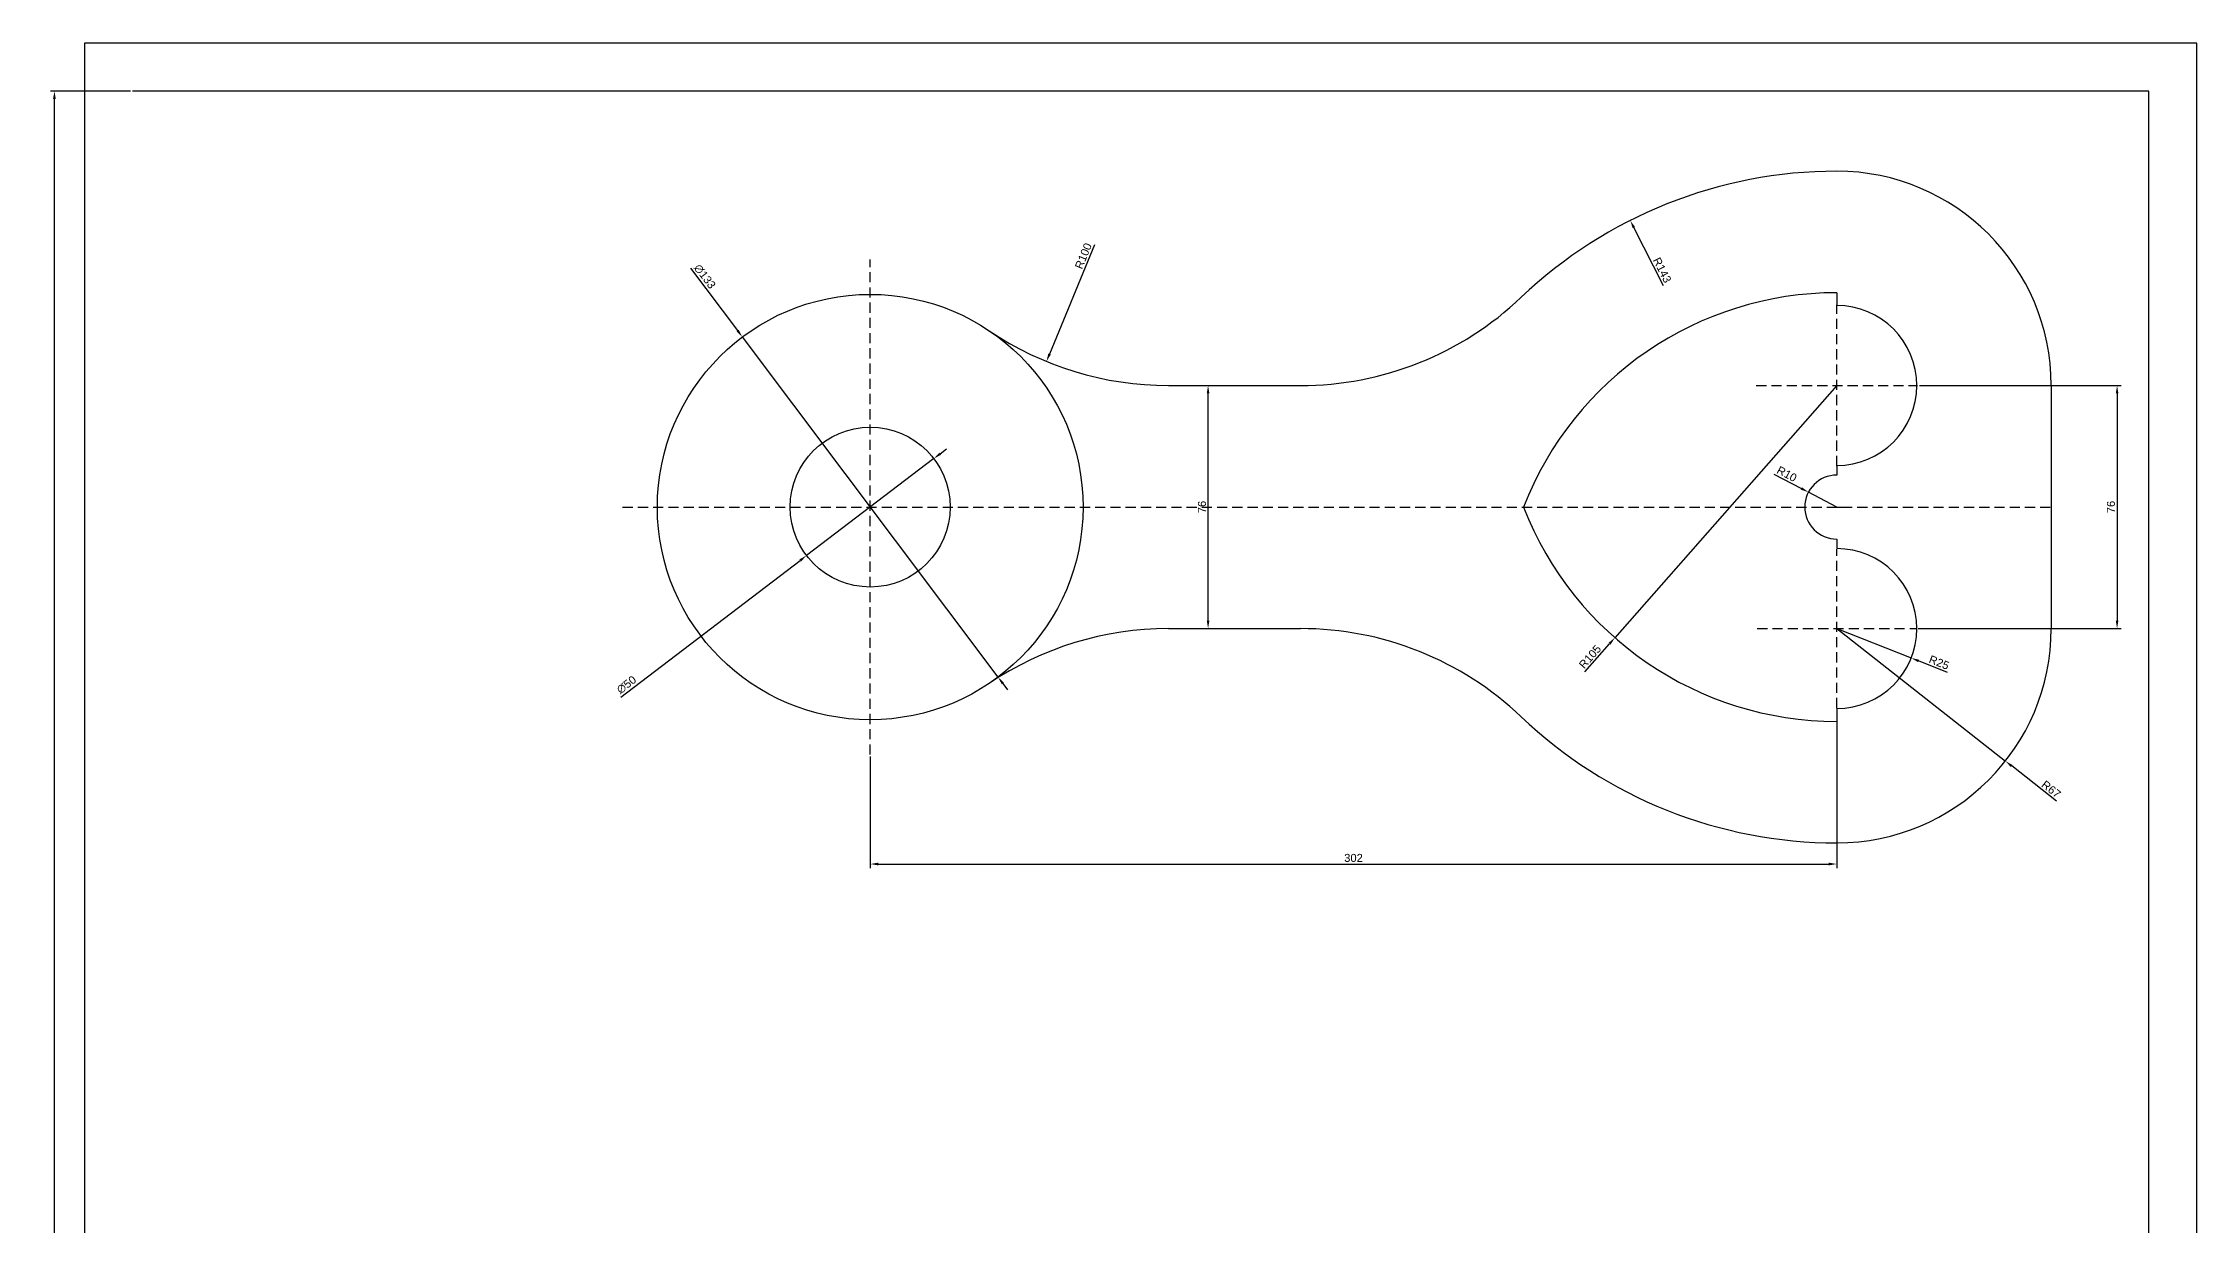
# Model space of a CAD drawing. Header units: millimetres. Extents: x 44 to 730, y 48 to 987.
# Drawn here: x 44 to 717, y 617 to 987 of the extents above; entities that cross this region are included whole.
import ezdxf

# ---------------------------------------------------------------- set-up
doc = ezdxf.new("R2010")
doc.units = ezdxf.units.MM
doc.linetypes.add('HIDDEN2', pattern=[4.7625, 3.175, -1.5875])
doc.styles.get("Standard").update_dxf_attribs({"font": 'arial.ttf'})
doc.dimstyles.new('ISO-25', dxfattribs={"dimtxt": 2.5, "dimasz": 2.5, "dimexe": 1.25, "dimexo": 0.625, "dimtad": 1, "dimtxsty": 'Standard', "dimcen": 2.5, "dimadec": 0, "dimazin": 0, "dimtfac": 1, "dimtmove": 0, "dimatfit": 3, "dimfxl": 1, "dimarcsym": 0})

# ---------------------------------------------------------------- blocks, each defined once
blk = doc.blocks.new('*D1')
at = {"color": 0, "lineweight": -2, "transparency": 16777216}
for p, q in [((71.47, 972.08), (46.42, 972.08)), ((47.67, 83.58), (47.67, 969.58)), ((71.47, 81.08), (46.42, 81.08))]:
    blk.add_line(p, q, dxfattribs=at)
at = {"color": 0, "transparency": 16777216}
for points in [[(47.25, 969.58), (48.09, 969.58), (47.67, 972.08)], [(47.25, 83.58), (48.09, 83.58), (47.67, 81.08)]]:
    blk.add_solid(points, dxfattribs=at)
at = {"layer": 'Defpoints', "color": 0, "transparency": 16777216}
for p in [(47.67, 972.08), (72.09, 972.08), (72.09, 81.08)]:
    blk.add_point(p, dxfattribs=at)
at = {"color": 0, "transparency": 16777216, "insert": (45.77, 526.58), "char_height": 2.5, "attachment_point": 5, "rotation": 90}
blk.add_mtext('891', dxfattribs=at)
blk = doc.blocks.new('*D14')
at = {"color": 0, "lineweight": -2, "transparency": 16777216}
for p, q in [((604.57, 804.02), (657.24, 762.61)), ((673.22, 750.05), (659.21, 761.07))]:
    blk.add_line(p, q, dxfattribs=at)
at = {"color": 0, "transparency": 16777216}
blk.add_solid([(659.46, 761.39), (658.95, 760.74), (657.24, 762.61)], dxfattribs=at)
at = {"layer": 'Defpoints', "color": 0, "transparency": 16777216}
for p in [(604.57, 804.02), (657.24, 762.61)]:
    blk.add_point(p, dxfattribs=at)
at = {"color": 0, "transparency": 16777216, "insert": (671.55, 753.78), "char_height": 2.5, "attachment_point": 5, "rotation": 321.83062}
blk.add_mtext('R67', dxfattribs=at)
blk = doc.blocks.new('*D15')
at = {"color": 0, "lineweight": -2, "transparency": 16777216}
for p, q in [((604.57, 804.02), (627.82, 794.83)), ((639.2, 790.33), (630.14, 793.91))]:
    blk.add_line(p, q, dxfattribs=at)
at = {"color": 0, "transparency": 16777216}
blk.add_solid([(630.29, 794.29), (629.99, 793.52), (627.82, 794.83)], dxfattribs=at)
at = {"layer": 'Defpoints', "color": 0, "transparency": 16777216}
for p in [(604.57, 804.02), (627.82, 794.83)]:
    blk.add_point(p, dxfattribs=at)
at = {"color": 0, "transparency": 16777216, "insert": (636.53, 793.42), "char_height": 2.5, "attachment_point": 5, "rotation": 338.43303}
blk.add_mtext('R25', dxfattribs=at)
blk = doc.blocks.new('*D16')
at = {"color": 0, "lineweight": -2, "transparency": 16777216}
for p, q in [((584.9, 852.34), (593.5, 847.82)), ((604.57, 842.02), (595.71, 846.66))]:
    blk.add_line(p, q, dxfattribs=at)
at = {"color": 0, "transparency": 16777216}
blk.add_solid([(593.69, 848.19), (593.3, 847.46), (595.71, 846.66)], dxfattribs=at)
at = {"layer": 'Defpoints', "color": 0, "transparency": 16777216}
for p in [(595.71, 846.66), (604.57, 842.02)]:
    blk.add_point(p, dxfattribs=at)
at = {"color": 0, "transparency": 16777216, "insert": (588.97, 852.35), "char_height": 2.5, "attachment_point": 5, "rotation": 332.30713}
blk.add_mtext('R10', dxfattribs=at)
blk = doc.blocks.new('*D17')
at = {"color": 0, "lineweight": -2, "transparency": 16777216}
for p, q in [((630.37, 880.02), (693.39, 880.02)), ((692.14, 877.52), (692.14, 806.52)), ((630.04, 804.02), (693.39, 804.02))]:
    blk.add_line(p, q, dxfattribs=at)
at = {"color": 0, "transparency": 16777216}
for points in [[(691.73, 877.52), (692.56, 877.52), (692.14, 880.02)], [(691.73, 806.52), (692.56, 806.52), (692.14, 804.02)]]:
    blk.add_solid(points, dxfattribs=at)
at = {"layer": 'Defpoints', "color": 0, "transparency": 16777216}
for p in [(629.74, 880.02), (629.42, 804.02), (692.14, 804.02)]:
    blk.add_point(p, dxfattribs=at)
at = {"color": 0, "transparency": 16777216, "insert": (690.24, 842.02), "char_height": 2.5, "attachment_point": 5, "rotation": 90}
blk.add_mtext('76', dxfattribs=at)
blk = doc.blocks.new('*D18')
at = {"color": 0, "lineweight": -2, "transparency": 16777216}
blk.add_line((550.38, 911.15), (541.16, 929.39), dxfattribs=at)
at = {"color": 0, "transparency": 16777216}
blk.add_solid([(541.53, 929.58), (540.79, 929.21), (540.03, 931.62)], dxfattribs=at)
at = {"layer": 'Defpoints', "color": 0, "transparency": 16777216}
for p in [(540.03, 931.62), (604.57, 804.02)]:
    blk.add_point(p, dxfattribs=at)
at = {"color": 0, "transparency": 16777216, "insert": (550.01, 916.1), "char_height": 2.5, "attachment_point": 5, "rotation": 296.82702}
blk.add_mtext('R143', dxfattribs=at)
blk = doc.blocks.new('*D19')
at = {"color": 0, "lineweight": -2, "transparency": 16777216}
for p, q in [((604.57, 880.02), (535.23, 801.17)), ((525.86, 790.51), (533.58, 799.29))]:
    blk.add_line(p, q, dxfattribs=at)
at = {"color": 0, "transparency": 16777216}
blk.add_solid([(533.26, 799.56), (533.89, 799.01), (535.23, 801.17)], dxfattribs=at)
at = {"layer": 'Defpoints', "color": 0, "transparency": 16777216}
for p in [(604.57, 880.02), (535.23, 801.17)]:
    blk.add_point(p, dxfattribs=at)
at = {"color": 0, "transparency": 16777216, "insert": (527.47, 795.22), "char_height": 2.5, "attachment_point": 5, "rotation": 48.67191}
blk.add_mtext('R105', dxfattribs=at)
blk = doc.blocks.new('*D20')
at = {"color": 0, "lineweight": -2, "transparency": 16777216}
for p, q in [((604.57, 778.54), (604.57, 729.16)), ((302.57, 764.02), (302.57, 729.16)), ((305.07, 730.41), (602.07, 730.41))]:
    blk.add_line(p, q, dxfattribs=at)
at = {"color": 0, "transparency": 16777216}
for points in [[(305.07, 730.83), (305.07, 730), (302.57, 730.41)], [(602.07, 730.83), (602.07, 730), (604.57, 730.41)]]:
    blk.add_solid(points, dxfattribs=at)
at = {"layer": 'Defpoints', "color": 0, "transparency": 16777216}
for p in [(604.57, 779.16), (302.57, 764.65), (604.57, 730.41)]:
    blk.add_point(p, dxfattribs=at)
at = {"color": 0, "transparency": 16777216, "insert": (453.57, 732.31), "char_height": 2.5, "attachment_point": 5}
blk.add_mtext('302', dxfattribs=at)
blk = doc.blocks.new('*D21')
at = {"color": 0, "lineweight": -2, "transparency": 16777216}
for p, q in [((408.13, 806.52), (408.13, 877.52)), ((408.75, 880.02), (409.38, 880.02)), ((408.75, 804.02), (409.38, 804.02))]:
    blk.add_line(p, q, dxfattribs=at)
at = {"color": 0, "transparency": 16777216}
for points in [[(407.71, 877.52), (408.54, 877.52), (408.13, 880.02)], [(407.71, 806.52), (408.54, 806.52), (408.13, 804.02)]]:
    blk.add_solid(points, dxfattribs=at)
at = {"layer": 'Defpoints', "color": 0, "transparency": 16777216}
for p in [(408.13, 880.02), (408.13, 880.02), (408.13, 804.02)]:
    blk.add_point(p, dxfattribs=at)
at = {"color": 0, "transparency": 16777216, "insert": (406.23, 842.02), "char_height": 2.5, "attachment_point": 5, "rotation": 90}
blk.add_mtext('76', dxfattribs=at)
blk = doc.blocks.new('*D22')
at = {"color": 0, "lineweight": -2, "transparency": 16777216}
for p, q in [((322.45, 857.17), (282.68, 826.86)), ((324.44, 858.68), (326.43, 860.2)), ((224.61, 782.6), (280.69, 825.35))]:
    blk.add_line(p, q, dxfattribs=at)
at = {"color": 0, "transparency": 16777216}
for points in [[(324.19, 859.02), (324.69, 858.35), (322.45, 857.17)], [(280.44, 825.68), (280.95, 825.01), (282.68, 826.86)]]:
    blk.add_solid(points, dxfattribs=at)
at = {"layer": 'Defpoints', "color": 0, "transparency": 16777216}
for p in [(322.45, 857.17), (282.68, 826.86)]:
    blk.add_point(p, dxfattribs=at)
at = {"color": 0, "transparency": 16777216, "insert": (226.42, 786.46), "char_height": 2.5, "attachment_point": 5, "rotation": 37.31265}
blk.add_mtext('∅50', dxfattribs=at)
blk = doc.blocks.new('*D23')
at = {"color": 0, "lineweight": -2, "transparency": 16777216}
for p, q in [((246.45, 916.72), (261.13, 897.18)), ((342.51, 788.84), (262.63, 895.19)), ((344.01, 786.85), (345.51, 784.85))]:
    blk.add_line(p, q, dxfattribs=at)
at = {"color": 0, "transparency": 16777216}
for points in [[(261.46, 897.43), (260.79, 896.93), (262.63, 895.19)], [(344.34, 787.1), (343.67, 786.6), (342.51, 788.84)]]:
    blk.add_solid(points, dxfattribs=at)
at = {"layer": 'Defpoints', "color": 0, "transparency": 16777216}
for p in [(262.63, 895.19), (342.51, 788.84)]:
    blk.add_point(p, dxfattribs=at)
at = {"color": 0, "transparency": 16777216, "insert": (250.88, 914.1), "char_height": 2.5, "attachment_point": 5, "rotation": 306.91245}
blk.add_mtext('∅133', dxfattribs=at)
blk = doc.blocks.new('*D24')
at = {"color": 0, "lineweight": -2, "transparency": 16777216}
blk.add_line((372.67, 924.02), (358.6, 889.86), dxfattribs=at)
at = {"color": 0, "transparency": 16777216}
blk.add_solid([(358.21, 890.02), (358.98, 889.7), (357.64, 887.55)], dxfattribs=at)
at = {"layer": 'Defpoints', "color": 0, "transparency": 16777216}
for p in [(395.72, 980.02), (357.64, 887.55)]:
    blk.add_point(p, dxfattribs=at)
at = {"color": 0, "transparency": 16777216, "insert": (369.16, 920.51), "char_height": 2.5, "attachment_point": 5, "rotation": 67.61682}
blk.add_mtext('R100', dxfattribs=at)

msp = doc.modelspace()

# ---------------------------------------------------------------- linework, layer by layer
for p, q in [((717.091, 987.079), (57.091, 987.079)), ((57.091, 987.079), (57.091, 66.079)), ((717.091, 66.079), (717.091, 987.079)), ((702.091, 972.079), (72.091, 972.079)), ((702.091, 81.079), (702.091, 972.079)), ((602.067, 842.015), (607.067, 842.015)), ((602.067, 842.015), (607.067, 842.015))]:
    msp.add_line(p, q)
at = {"linetype": 'HIDDEN2'}
for p, q in [((302.567, 764.649), (302.567, 919.381)), ((604.567, 854.839), (604.567, 905.192)), ((579.39, 880.015), (629.743, 880.015)), ((225.201, 842.015), (671.567, 842.015)), ((604.567, 779.164), (604.567, 828.867)), ((579.715, 804.015), (629.418, 804.015))]:
    msp.add_line(p, q, dxfattribs=at)
at = {"color": 40, "true_color": 0xf8d731}
for p, q in [((604.593, 909.015), (604.567, 905.015)), ((395.724, 880.015), (437.017, 880.015)), ((671.567, 880.015), (671.567, 804.015)), ((604.567, 855.015), (604.567, 852.015)), ((604.567, 832.015), (604.567, 829.015)), ((395.724, 804.015), (437.017, 804.015)), ((604.567, 779.015), (604.593, 775.015))]:
    msp.add_line(p, q, dxfattribs=at)
for radius in [66.5, 25]:
    msp.add_circle((302.567, 842.015), radius, dxfattribs=at)
for centre, radius, start, end in [((604.567, 804.015), 143, 90, 133.591028), ((604.567, 880.015), 67, 0, 90), ((604.567, 804.015), 105, 89.985413, 158.78278), ((437.017, 980.015), 100, 270, 313.591028), ((604.567, 880.015), 25, 270, 90), ((395.724, 980.015), 100, 235.978618, 270), ((604.567, 842.015), 10, 90, 270), ((604.567, 880.015), 105, 201.21722, 270.014587), ((604.567, 804.015), 25, 270, 90), ((395.724, 704.015), 100, 90, 124.021382), ((437.017, 704.015), 100, 46.408972, 90), ((604.567, 804.015), 67, 270, 0), ((604.567, 880.015), 143, 226.408972, 270)]:
    msp.add_arc(centre, radius, start, end, dxfattribs=at)

# ---------------------------------------------------------------- dimensions: what is measured, and where the dimension line sits
for center, mpoint, picture, middle in [((395.724, 980.015), (357.644, 887.55), '*D24', (370.922, 919.791)), ((604.567, 804.015), (540.031, 931.625), '*D18', (548.317, 915.241)), ((604.567, 804.015), (657.241, 762.61), '*D14', (670.378, 752.284))]:
    dim = msp.add_radius_dim(center=center, mpoint=mpoint, dimstyle='ISO-25')
    dim.commit()
    dim.dimension.update_dxf_attribs({"geometry": picture, "text_midpoint": middle, "dimtype": 164})
dim = msp.add_linear_dim(base=(47.668, 972.079), p1=(72.091, 81.079), p2=(72.091, 972.079), angle=90, dimstyle='ISO-25')
dim.commit()
dim.dimension.update_dxf_attribs({"geometry": '*D1', "text_midpoint": (47.668, 526.579), "dimtype": 160})
for p1, p2, picture, middle in [((342.506, 788.845), (262.627, 895.186), '*D23', (249.306, 912.92)), ((322.45, 857.169), (282.683, 826.861), '*D22', (227.611, 784.888))]:
    dim = msp.add_diameter_dim_2p(p1=p1, p2=p2, dimstyle='ISO-25')
    dim.commit()
    dim.dimension.update_dxf_attribs({"geometry": picture, "text_midpoint": middle, "dimtype": 163})
for base, p1, p2, angle, picture, middle in [((408.128, 880.015), (408.128, 804.015), (408.128, 880.015), 90, '*D21', (406.226, 842.015)), ((692.143, 804.015), (629.743, 880.015), (629.418, 804.015), 90, '*D17', (690.242, 842.015)), ((604.567, 730.412), (302.567, 764.649), (604.567, 779.164), 180, '*D20', (453.567, 732.315))]:
    dim = msp.add_linear_dim(base=base, p1=p1, p2=p2, angle=angle, dimstyle='ISO-25')
    dim.commit()
    dim.dimension.update_dxf_attribs({"geometry": picture, "text_midpoint": middle})
for center, mpoint, picture, middle in [((604.567, 880.015), (535.228, 801.167), '*D19', (527.465, 795.219)), ((604.567, 842.015), (595.712, 846.663), '*D16', (588.974, 852.347)), ((604.567, 804.015), (627.816, 794.826), '*D15', (636.533, 793.425))]:
    dim = msp.add_radius_dim(center=center, mpoint=mpoint, dimstyle='ISO-25')
    dim.commit()
    dim.dimension.update_dxf_attribs({"geometry": picture, "text_midpoint": middle})

doc.saveas('drawing.dxf')
